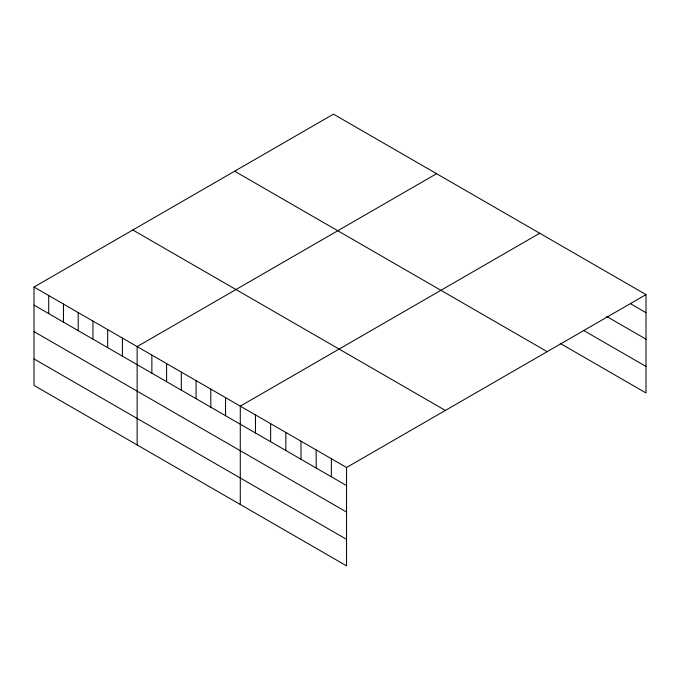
<?xml version="1.0" encoding="UTF-8"?>
<svg xmlns="http://www.w3.org/2000/svg" width="680" height="680" viewBox="0 0 680 680"><rect width="100%" height="100%" fill="white"/><g stroke="black" fill="none" stroke-linecap="round" stroke-linejoin="round"><path stroke-width="1.02" d="M34 287.045L346.545 467.491L346.545 565.845L34 385.399L34 287.045L333.455 114.155L646 294.601L646 392.955L560.277 343.459M436.594 173.697L137.139 346.587L137.139 444.95M539.733 233.249L240.278 406.138L240.278 504.492M346.545 467.491L646 294.601M630.819 303.909L646 312.673M606.713 316.481L646 339.167M583.491 330.37L646 366.46M234.634 171.207L547.179 351.653M132.821 229.993L445.366 410.431M34 305.116L346.545 485.562M34 331.611L346.545 512.057M34 358.904L346.545 539.351M331.364 458.728L331.364 476.799M316.183 449.956L316.183 468.027M301.002 441.192L301.002 459.263M285.821 432.429L285.821 450.5M270.64 423.666L270.64 441.737M255.459 414.902L255.459 432.973M225.548 397.63L225.548 415.701M210.808 389.122L210.808 407.192M196.078 380.622L196.078 398.692M181.339 372.113L181.339 390.184M166.608 363.604L166.608 381.675M151.869 355.096L151.869 373.167M122.408 338.087L122.408 356.159M107.669 329.579L107.669 347.65M92.939 321.07L92.939 339.142M78.2 312.562L78.2 330.633M63.469 304.053L63.469 322.125M48.73 295.553L48.73 313.625"/></g></svg>
